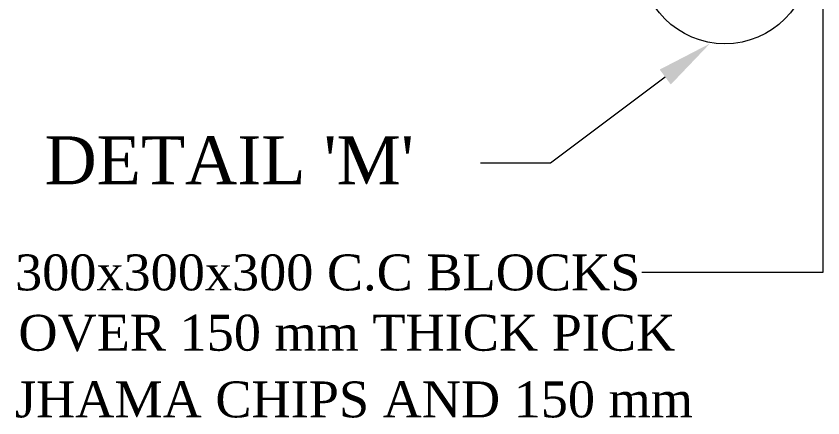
# Model space of a CAD drawing. Extents: x -298162 to 1078160, y -513173 to -216568.
# Drawn here: x 582487 to 587542, y -425894 to -423375 of the extents above; entities that cross this region are included whole.
import ezdxf

# ---------------------------------------------------------------- set-up
doc = ezdxf.new("R2010")
doc.units = 0
doc.header["$MEASUREMENT"] = 0
doc.layers.get('0').update_dxf_attribs({"linetype": 'CONTINUOUS'})
doc.styles.get("Standard").update_dxf_attribs({"font": 'times.ttf', "height": 250})

msp = doc.modelspace()

# ---------------------------------------------------------------- linework, layer by layer
at = {"color": 0, "lineweight": 15}
for p, q in [((587542.163, -423303.909), (587542.163, -424983.035)), ((586554.399, -423756.901), (585834.531, -424296.254)), ((585834.531, -424296.254), (585397.044, -424296.254)), ((587542.163, -424983.035), (586407.85, -424983.035))]:
    msp.add_line(p, q, dxfattribs=at)
msp.add_circle((586928.249, -423016.343), 532.151, dxfattribs=at)
msp.add_solid([(586589.376, -423803.585), (586519.422, -423710.218), (586834.501, -423547.038)], dxfattribs=at)

# ---------------------------------------------------------------- texts
for s, height, p in [("DETAIL 'M'", 300, (582664.626, -424428.666)), ('300x300x300 C.C BLOCKS', 225, (582480.215, -425094.183)), ('OVER 150 mm THICK PICK', 225, (582500.975, -425472.377)), ('JHAMA CHIPS AND 150 mm', 225, (582479.618, -425890.267))]:
    msp.add_text(s, height=height, dxfattribs=at).set_placement(p)

doc.saveas('drawing.dxf')
